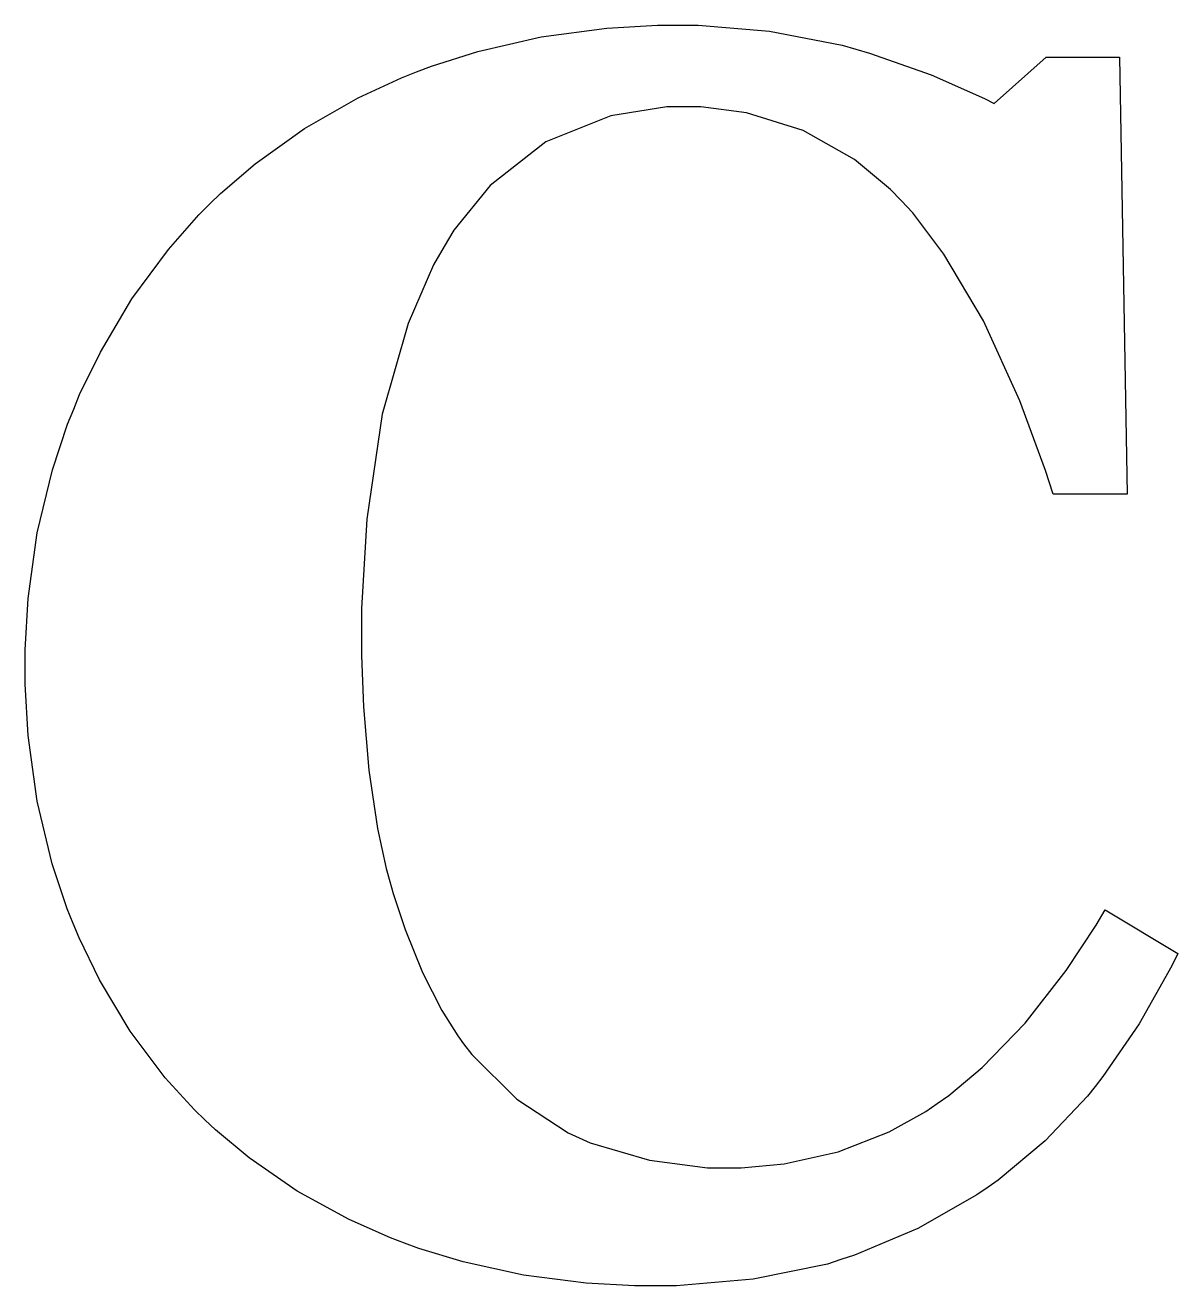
# Model space of a CAD drawing. Extents: x 0 to 118, y 0 to 129.
import ezdxf

# ---------------------------------------------------------------- set-up
doc = ezdxf.new("R2010")
doc.units = 0
doc.layers.get('0').update_dxf_attribs({"linetype": 'CONTINUOUS'})

msp = doc.modelspace()

# ---------------------------------------------------------------- linework, layer by layer
at = {"color": 0}
for p, q in [((53.0613, 127.918), (59.7588, 128.815)), ((59.7588, 128.815), (64.9429, 129.112)), ((64.9429, 129.112), (66.6708, 129.112)), ((66.6708, 129.112), (69.0975, 129.112)), ((69.0975, 129.112), (76.382, 128.499)), ((46.5804, 126.425), (53.0613, 127.918)), ((76.382, 128.499), (83.7942, 127.067)), ((41.8525, 124.93), (46.5804, 126.425)), ((83.7942, 127.067), (85.1877, 126.658)), ((85.1877, 126.658), (86.5794, 126.25)), ((86.5794, 126.25), (92.8963, 124.043)), ((40.3158, 124.333), (41.8525, 124.93)), ((99.314, 121.103), (104.654, 125.84)), ((104.654, 125.84), (112.146, 125.84)), ((112.146, 125.84), (112.922, 81.2257)), ((34.3779, 121.699), (38.8027, 123.746)), ((38.8027, 123.746), (40.3158, 124.333)), ((92.8963, 124.043), (98.352, 121.62)), ((28.8823, 118.573), (34.3779, 121.699)), ((98.352, 121.62), (99.314, 121.103)), ((60.1775, 119.869), (53.5354, 117.195)), ((65.8869, 120.759), (60.1775, 119.869)), ((67.7898, 120.759), (65.8869, 120.759)), ((69.3526, 120.759), (67.7898, 120.759)), ((74.0449, 120.162), (69.3526, 120.759)), ((79.805, 118.369), (74.0449, 120.162)), ((23.8277, 114.959), (28.8823, 118.573)), ((53.5354, 117.195), (47.8621, 112.741)), ((85.0692, 115.382), (79.805, 118.369)), ((20.3095, 111.938), (23.8277, 114.959)), ((88.7525, 112.347), (85.0692, 115.382)), ((47.8621, 112.741), (44.147, 108.175)), ((89.8384, 111.199), (88.7525, 112.347)), ((18.1019, 109.752), (19.2154, 110.853)), ((19.2154, 110.853), (20.3095, 111.938)), ((91.0332, 109.936), (89.8384, 111.199)), ((14.9862, 106.218), (18.1019, 109.752)), ((94.1987, 105.742), (91.0332, 109.936)), ((44.147, 108.175), (43.1588, 106.504)), ((11.2586, 101.177), (14.9862, 106.218)), ((43.1588, 106.504), (42.0592, 104.648)), ((98.2363, 98.9266), (94.1987, 105.742)), ((42.0592, 104.648), (39.4656, 98.6592)), ((8.0312, 95.7322), (11.2586, 101.177)), ((39.4656, 98.6592), (36.8282, 89.377)), ((101.95, 90.7549), (98.2363, 98.9266)), ((5.91453, 91.3751), (8.0312, 95.7322)), ((5.30546, 89.8825), (5.91453, 91.3751)), ((104.579, 83.6359), (101.95, 90.7549)), ((4.68531, 88.3694), (5.30546, 89.8825)), ((36.8282, 89.377), (35.2447, 78.6571)), ((3.13779, 83.7008), (4.68531, 88.3694)), ((1.59026, 77.2541), (3.13779, 83.7008)), ((105.341, 81.2257), (104.579, 83.6359)), ((112.922, 81.2257), (105.341, 81.2257)), ((35.2447, 78.6571), (34.7183, 69.5385)), ((0.661458, 70.5446), (1.59026, 77.2541)), ((0.352778, 65.315), (0.661458, 70.5446)), ((34.7183, 69.5385), (34.7183, 66.4986)), ((34.7183, 66.4986), (34.7183, 64.7457)), ((0.352778, 63.5702), (0.352778, 65.315)), ((34.7183, 64.7457), (34.8974, 59.4872)), ((0.352778, 61.8201), (0.352778, 63.5702)), ((0.658703, 56.5697), (0.352778, 61.8201)), ((34.8974, 59.4872), (35.439, 53.0091)), ((1.57923, 49.8658), (0.658703, 56.5697)), ((35.439, 53.0091), (36.3403, 47.0641)), ((3.11436, 43.458), (1.57923, 49.8658)), ((36.3403, 47.0641), (37.2276, 42.9877)), ((4.64675, 38.8415), (3.11436, 43.458)), ((37.2276, 42.9877), (37.6026, 41.6511)), ((37.6026, 41.6511), (37.9483, 40.4163)), ((37.9483, 40.4163), (39.1555, 36.7563)), ((5.26274, 37.3447), (4.64675, 38.8415)), ((109.751, 37.1754), (110.681, 38.7657)), ((110.681, 38.7657), (118.088, 34.287)), ((5.86218, 35.8856), (5.26274, 37.3447)), ((39.1555, 36.7563), (40.9293, 32.3605)), ((106.7, 32.5548), (109.751, 37.1754)), ((7.943, 31.6205), (5.86218, 35.8856)), ((118.088, 34.287), (117.471, 33.0247)), ((40.9293, 32.3605), (42.9232, 28.4661)), ((102.509, 27.1818), (106.7, 32.5548)), ((117.471, 33.0247), (114.126, 27.106)), ((11.0753, 26.3743), (7.943, 31.6205)), ((42.9232, 28.4661), (44.5368, 25.8851)), ((98.1093, 22.6494), (102.509, 27.1818)), ((114.126, 27.106), (110.437, 21.7193)), ((14.6596, 21.6076), (11.0753, 26.3743)), ((44.5368, 25.8851), (45.139, 25.0706)), ((45.139, 25.0706), (45.9712, 23.9806)), ((45.9712, 23.9806), (50.5866, 19.3987)), ((94.7099, 19.7969), (98.1093, 22.6494)), ((17.6306, 18.332), (14.6596, 21.6076)), ((109.649, 20.7216), (108.859, 19.7239)), ((110.437, 21.7193), (109.649, 20.7216)), ((50.5866, 19.3987), (55.8052, 15.9784)), ((93.4999, 18.9563), (94.7099, 19.7969)), ((108.859, 19.7239), (104.545, 15.1557)), ((18.6972, 17.3192), (17.6306, 18.332)), ((88.6188, 16.0927), (92.341, 18.1529)), ((92.341, 18.1529), (93.4999, 18.9563)), ((19.7776, 16.2925), (18.6972, 17.3192)), ((23.2351, 13.4304), (19.7776, 16.2925)), ((55.8052, 15.9784), (56.939, 15.4685)), ((56.939, 15.4685), (58.0718, 14.96)), ((83.4111, 14.0477), (88.6188, 16.0927)), ((58.0718, 14.96), (64.1078, 13.1754)), ((104.545, 15.1557), (99.7437, 11.147)), ((28.1492, 10.0307), (23.2351, 13.4304)), ((64.1078, 13.1754), (70.0345, 12.4106)), ((77.8743, 12.8199), (83.4111, 14.0477)), ((70.0345, 12.4106), (72.0108, 12.4106)), ((72.0108, 12.4106), (73.4755, 12.4106)), ((73.4755, 12.4106), (77.8743, 12.8199)), ((98.7104, 10.429), (97.5762, 9.64075)), ((99.7437, 11.147), (98.7104, 10.429)), ((33.4409, 7.1217), (28.1492, 10.0307)), ((97.5762, 9.64075), (91.5501, 6.20945)), ((37.6671, 5.23794), (33.4409, 7.1217)), ((39.11, 4.70186), (37.6671, 5.23794)), ((91.5501, 6.20945), (85.0512, 3.46714)), ((40.5751, 4.15893), (39.11, 4.70186)), ((45.0744, 2.80017), (40.5751, 4.15893)), ((51.2533, 1.44005), (45.0744, 2.80017)), ((82.3101, 2.57831), (74.713, 1.02113)), ((83.6814, 3.02204), (82.3101, 2.57831)), ((85.0512, 3.46714), (83.6814, 3.02204)), ((57.6488, 0.62563), (51.2533, 1.44005)), ((62.6057, 0.352778), (57.6488, 0.62563)), ((64.2592, 0.352778), (62.6057, 0.352778)), ((66.8722, 0.352778), (64.2592, 0.352778)), ((74.713, 1.02113), (66.8722, 0.352778))]:
    msp.add_line(p, q, dxfattribs=at)

doc.saveas('drawing.dxf')
